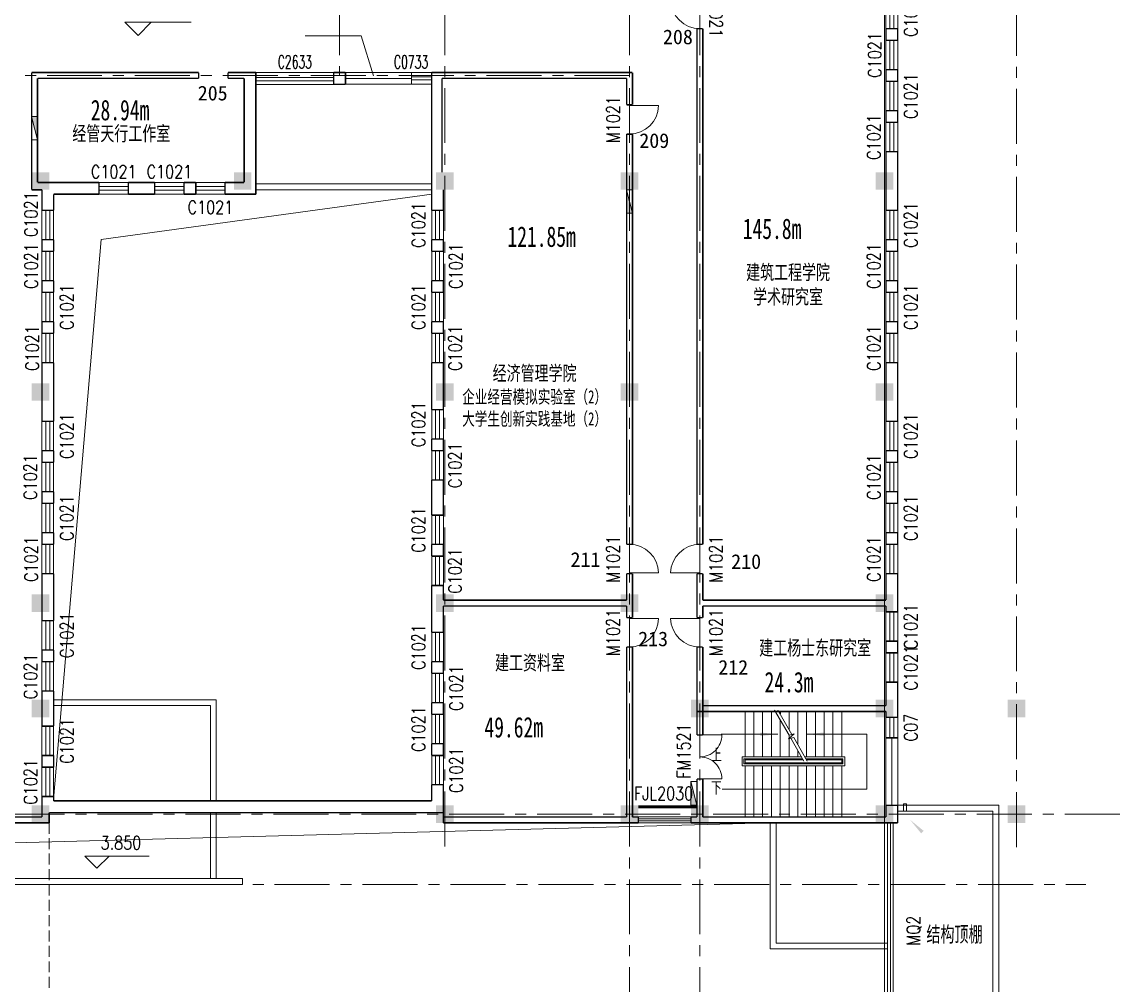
# Model space of a CAD drawing. Extents: x 2719331 to 3465925, y -270324 to -167476.
# Drawn here: x 2941347 to 2978584, y -219270 to -186401 of the extents above; entities that cross this region are included whole.
import ezdxf
from ezdxf.enums import TextEntityAlignment as Align

# ---------------------------------------------------------------- set-up
doc = ezdxf.new("R2010")
doc.units = 0
doc.header["$LTSCALE"] = 1500
doc.header["$MEASUREMENT"] = 0
doc.linetypes.add('CENTER', pattern=[2, 1.25, -0.25, 0.25, -0.25])
doc.linetypes.add('DASH', pattern=[0.35, 0.25, -0.1])
doc.layers.get('0').update_dxf_attribs({"linetype": 'CONTINUOUS', "lineweight": 0})
doc.layers.get('DEFPOINTS').update_dxf_attribs({"linetype": 'CONTINUOUS', "lineweight": 5})
for name, color, linetype, lineweight in [('COLUMN', 7, 'CONTINUOUS', 5), ('DOTE', 7, 'CENTER', 5), ('OTHER', 7, 'CONTINUOUS', 5), ('P-S-TEXT', 7, 'CONTINUOUS', 5), ('PUB_DIM', 250, 'CONTINUOUS', 5), ('PUB_TEXT', 7, 'CONTINUOUS', 5), ('STAIR', 7, 'CONTINUOUS', 5), ('U型玻璃', 7, 'CONTINUOUS', 5), ('WALL', 7, 'CONTINUOUS', 5), ('WINDOW', 7, 'CONTINUOUS', 5), ('WINDOW_TEXT', 7, 'CONTINUOUS', 5), ('屋顶', 7, 'CONTINUOUS', 5), ('我的', 7, 'CONTINUOUS', 5), ('消火栓', 7, 'CONTINUOUS', 5), ('看线', 7, 'CONTINUOUS', 5), ('虚线', 7, 'DASH', 5), ('防火卷帘', 7, 'CONTINUOUS', 5), ('防火卷帘名称', 7, 'CONTINUOUS', 5)]:
    doc.layers.add(name, color=color, linetype=linetype, lineweight=lineweight)
doc.layers.add('中文', color=4, linetype='CONTINUOUS')
doc.layers.add('地面', color=250, linetype='CONTINUOUS')
doc.styles.add('_SIMPLEX', font='SIMPLEX.shx', dxfattribs={"width": 0.6})
doc.styles.add('DIM_FONT', font='romans.shx', dxfattribs={"width": 0.6})
doc.styles.add('H1', font='romans.shx', dxfattribs={"width": 1.2, "bigfont": 'hztxt.shx'})
doc.styles.add('HZ4', font='SimSun.ttf', dxfattribs={"width": 0.7, "height": 700})
doc.styles.add('SIMPLEX', font='SIMPLEX.SHX', dxfattribs={"width": 0.6})
doc.styles.get("Standard").update_dxf_attribs({"font": 'SIMHEI.TTF', "height": 1.2})

# ---------------------------------------------------------------- blocks, each defined once
blk = doc.blocks.new('_FZH')
blk.add_solid([(0.5, -0.5), (-0.5, -0.5), (0.5, 0.5), (-0.5, 0.5)])
blk = doc.blocks.new('_ARROW')
blk.add_solid([(0, 0), (-1, 0.1), (-1, -0.1)])
blk = doc.blocks.new('M_A2ZXL')
blk.add_line((-0.472, 0), (-0.472, -1))
blk.add_arc((-0.5, 0), 1, 271.6231, 0)
blk = doc.blocks.new('A$C68C06AB7')
at = {"layer": '消火栓'}
blk.add_hatch(color=256, dxfattribs=at).paths.add_polyline_path([(800, 200), (0, 200), (800, 0)])
blk.add_line((0, 200), (800, 0), dxfattribs=at)
blk.add_lwpolyline([(0, 200), (0, 0), (800, 0), (800, 200)], close=True, dxfattribs=at)
blk = doc.blocks.new('_WBLK')
for p, q in [((-0.5, 0.5), (0.5, 0.5)), ((0.5, 0.167), (-0.5, 0.167)), ((0.5, -0.167), (-0.5, -0.167)), ((-0.5, -0.5), (0.5, -0.5))]:
    blk.add_line(p, q)
at = {"layer": 'WINDOW_TEXT', "style": 'SIMPLEX', "flags": 9}
blk.add_attdef('A', text='', height=1, dxfattribs=at).set_placement((0, 1.5), align=Align.MIDDLE)
blk = doc.blocks.new('M_A3PTU')
for p, q in [((-0.5, 0), (-0.499, -0.498)), ((0.5, 0), (0.499, -0.498))]:
    blk.add_line(p, q)
for centre, start, end in [((-0.498, -0.001), 269.885, 0.0763), ((0.498, -0.001), 179.9237, 270.115)]:
    blk.add_arc(centre, 0.498, start, end)
blk = doc.blocks.new('A$C25C15CF0')
at = {"layer": '看线'}
for p, q in [((0, 0), (0, 250)), ((0, 250), (100, 250)), ((100, 0), (100, 250))]:
    blk.add_line(p, q, dxfattribs=at)

msp = doc.modelspace()

# ---------------------------------------------------------------- linework, layer by layer
at = {"lineweight": 0}
for p, q in [((2949332.2, -188131.5), (2951989.1, -188131.5)), ((2951989.1, -188302.3), (2949332.2, -188302.3)), ((2951989.1, -188410.6), (2949332.2, -188410.6)), ((2955332.2, -188131.5), (2954632.2, -188131.5)), ((2954632.2, -188276.1), (2955332.2, -188276.1)), ((2954632.2, -188381.8), (2955332.2, -188381.8)), ((2949332.2, -188539.7), (2952082.2, -188539.7)), ((2955332.2, -188530), (2954632.2, -188530))]:
    msp.add_line(p, q, dxfattribs=at)
at = {"layer": 'DEFPOINTS', "linetype": 'ByBlock', "lineweight": 0}
for p in [(2950102.7, -188130.6), (2950602.7, -188130.6)]:
    msp.add_point(p, dxfattribs=at)
at = {"layer": 'DOTE', "lineweight": 0}
for p, q in [((2952182.2, -176659), (2952182.2, -188231.5)), ((2955782.2, -176659), (2955782.2, -214903.5)), ((2962082.2, -176659), (2962082.2, -221031.5)), ((2964482.2, -176659), (2964482.2, -220971.5)), ((2975282.6, -176685.9), (2975282.2, -214903.5)), ((2962082.2, -188231.5), (2931945.6, -188231.5)), ((2978807.5, -213431.5), (2910974.2, -213431.5)), ((2910974.2, -215831.5), (2977655.9, -215831.5))]:
    msp.add_line(p, q, dxfattribs=at)
at = {"layer": 'OTHER', "lineweight": 0}
for points in [[(2955332.3, -192281.3), (2944050.6, -193831.5), (2942432.2, -212931.5)], [(2926264.6, -220931.5), (2927305.4, -214782.1), (2966882.2, -213731.6)]]:
    msp.add_lwpolyline(points, dxfattribs=at)
at = {"layer": 'PUB_DIM', "lineweight": 0}
for p, q in [((2945312.4, -186867), (2944862.4, -186417)), ((2947121.2, -186417), (2944862.4, -186417)), ((2945762.4, -186417), (2945312.4, -186867)), ((2943910.8, -215277.6), (2943498.3, -214865.1)), ((2943498.3, -214865.1), (2945694.5, -214865.1)), ((2944323.3, -214865.1), (2943910.8, -215277.6))]:
    msp.add_line(p, q, dxfattribs=at)
for points in [[(2967142.8, -210707.8), (2965212.6, -210707.8)], [(2968124, -210706.5), (2970173.5, -210706.5), (2970173.5, -212577), (2965245.7, -212577)]]:
    msp.add_lwpolyline(points, dxfattribs=at)
at = {"layer": 'STAIR', "lineweight": 0}
for p, q in [((2966024, -211481.5), (2966024, -209931.5)), ((2966324, -209931.5), (2966324, -211481.5)), ((2966624, -209931.5), (2966624, -211481.5)), ((2966924, -209931.5), (2966924, -211481.5)), ((2967030.9, -209888.2), (2967523.6, -210741.5)), ((2967146.4, -209888.2), (2967624.1, -210715.6)), ((2967524, -210542.3), (2967524, -209931.5)), ((2967824, -211061.9), (2967824, -209931.5)), ((2968124, -209931.5), (2968124, -211481.5)), ((2968424, -209931.5), (2968424, -211481.5)), ((2968724, -209931.5), (2968724, -211481.5)), ((2969024, -209931.5), (2969024, -211481.5)), ((2969324, -209931.5), (2969324, -211481.5)), ((2967224, -211481.5), (2967224, -210222.6)), ((2967704.5, -210694.8), (2967504.3, -210868.1)), ((2967523.6, -210741.5), (2967704.5, -210694.8)), ((2967524, -211481.5), (2967524, -210741.4)), ((2967504.3, -210868.1), (2967685.2, -210821.4)), ((2967584.7, -210847.4), (2968033.6, -211624.8)), ((2967685.2, -210821.4), (2968149, -211624.8)), ((2967950.8, -211481.5), (2965924, -211481.5)), ((2965924, -211781.5), (2965924, -211481.5)), ((2967824, -211481.5), (2967824, -211261.9)), ((2969424, -211481.5), (2968066.3, -211481.5)), ((2969424, -211481.5), (2969424, -211781.5)), ((2965924, -211781.5), (2969424, -211781.5)), ((2967985.5, -211541.5), (2965984, -211541.5)), ((2965984, -211721.5), (2965984, -211541.5)), ((2965984, -211721.5), (2969364, -211721.5)), ((2966024, -211721.5), (2966024, -211541.5)), ((2968008.6, -211581.5), (2966024, -211581.5)), ((2966024, -211681.5), (2969324, -211681.5)), ((2966024, -213531.5), (2966024, -211781.5)), ((2966324, -211541.5), (2966324, -211581.5)), ((2966324, -211681.5), (2966324, -211721.5)), ((2966324, -211781.5), (2966324, -213531.5)), ((2966624, -211541.5), (2966624, -211581.5)), ((2966624, -211681.5), (2966624, -211721.5)), ((2966624, -211781.5), (2966624, -213531.5)), ((2966924, -211541.5), (2966924, -211581.5)), ((2966924, -211681.5), (2966924, -211721.5)), ((2966924, -211781.5), (2966924, -213531.5)), ((2967224, -211581.5), (2967224, -211541.5)), ((2967224, -211721.5), (2967224, -211681.5)), ((2967224, -213531.5), (2967224, -211781.5)), ((2967524, -211581.5), (2967524, -211541.5)), ((2967524, -211721.5), (2967524, -211681.5)), ((2967524, -213531.5), (2967524, -211781.5)), ((2967824, -211581.5), (2967824, -211541.5)), ((2967824, -211721.5), (2967824, -211681.5)), ((2967824, -213531.5), (2967824, -211781.5)), ((2969364, -211541.5), (2968100.9, -211541.5)), ((2968124, -211541.5), (2968124, -211581.5)), ((2969324, -211581.5), (2968124, -211581.5)), ((2968124, -211681.5), (2968124, -211721.5)), ((2968124, -211781.5), (2968124, -213531.5)), ((2968424, -211541.5), (2968424, -211581.5)), ((2968424, -211681.5), (2968424, -211721.5)), ((2968424, -211781.5), (2968424, -213531.5)), ((2968724, -211541.5), (2968724, -211581.5)), ((2968724, -211681.5), (2968724, -211721.5)), ((2968724, -211781.5), (2968724, -213531.5)), ((2969024, -211541.5), (2969024, -211581.5)), ((2969024, -211681.5), (2969024, -211721.5)), ((2969024, -211781.5), (2969024, -213531.5)), ((2969324, -211541.5), (2969324, -211721.5)), ((2969324, -211781.5), (2969324, -213531.5)), ((2969364, -211541.5), (2969364, -211721.5))]:
    msp.add_line(p, q, dxfattribs=at)
at = {"layer": 'STAIR', "lineweight": 0, "const_width": 50}
for points in [[(2967055.9, -209931.5), (2966024, -209931.5)], [(2969324, -209931.5), (2967171.4, -209931.5)], [(2967224, -210022.6), (2967224, -209931.5)], [(2966024, -213531.5), (2969324, -213531.5)]]:
    msp.add_lwpolyline(points, dxfattribs=at)
at = {"layer": 'U型玻璃', "lineweight": 0}
for p, q in [((2964182.2, -213531.5), (2962382.2, -213531.5)), ((2962382.2, -213598.2), (2964182.2, -213598.2)), ((2962382.2, -213664.8), (2964182.2, -213664.8)), ((2964182.2, -213731.5), (2962382.2, -213731.5))]:
    msp.add_line(p, q, dxfattribs=at)
at = {"layer": 'WALL', "lineweight": 0}
for p, q in [((2951010.8, -186879.1), (2952927.5, -186879.1)), ((2952924.6, -186881.5), (2953344.7, -188245.2))]:
    msp.add_line(p, q, dxfattribs=at)
at = {"layer": 'WALL', "lineweight": 0, "const_width": 50}
for points in [[(2964582.2, -186631.5), (2964382.2, -186631.5)], [(2964382.2, -186631.5), (2964382.2, -204231.5)], [(2964582.2, -186631.5), (2964582.2, -204231.5)], [(2971232.2, -186631.5), (2970832.2, -186631.5)], [(2970832.2, -186631.5), (2970832.2, -187031.5)], [(2971232.2, -187031.5), (2971232.2, -186631.5)], [(2971232.2, -187031.5), (2970832.2, -187031.5)], [(2971232.2, -188031.5), (2970832.2, -188031.5)], [(2970832.2, -188031.5), (2970832.2, -188431.5)], [(2971232.2, -188431.5), (2971232.2, -188031.5)], [(2941682.2, -188131.5), (2941682.2, -192131.5)], [(2941682.2, -188131.5), (2947382.2, -188131.5)], [(2941882.2, -188331.5), (2941882.2, -191881.2)], [(2941882.2, -188331.5), (2947382.2, -188331.5)], [(2947382.2, -188130.6), (2947382.2, -188331.5)], [(2948382.2, -188130.6), (2948382.2, -188331.5)], [(2948382.2, -188131.5), (2949332.2, -188131.5)], [(2948382.2, -188331.5), (2948932.2, -188331.5)], [(2948932.2, -188331.5), (2948932.2, -191881.2)], [(2949332.2, -188131.5), (2949332.2, -192281.2)], [(2951989.1, -188130.8), (2951989.1, -188530.8)], [(2952389.1, -188130.8), (2951989.1, -188130.8)], [(2952389.1, -188130.8), (2952389.1, -188530.8)], [(2955332.2, -188531.5), (2955332.2, -188131.5)], [(2955332.2, -188131.5), (2962182.2, -188131.5)], [(2955332.2, -192831.5), (2955332.2, -188131.5)], [(2955682.2, -188331.5), (2961982.2, -188331.5)], [(2955682.2, -191531.5), (2955682.2, -188331.5)], [(2955882.2, -188131.5), (2957182.2, -188131.5)], [(2961982.2, -189231.5), (2961982.2, -188331.5)], [(2962182.2, -189231.5), (2962182.2, -188131.5)], [(2971232.2, -188431.5), (2970832.2, -188431.5)], [(2951989.1, -188530.8), (2952389.1, -188530.8)], [(2961982.2, -189231.5), (2962182.2, -189231.5)], [(2971232.2, -189431.5), (2970832.2, -189431.5)], [(2970832.2, -189431.5), (2970832.2, -189831.5)], [(2971232.2, -189831.5), (2971232.2, -189431.5)], [(2971232.2, -189831.5), (2970832.2, -189831.5)], [(2961982.2, -190231.5), (2962182.2, -190231.5)], [(2961982.2, -204231.5), (2961982.2, -190231.5)], [(2962182.2, -204231.5), (2962182.2, -190231.5)], [(2971232.2, -190831.5), (2970832.2, -190831.5)], [(2970832.2, -190831.5), (2970832.2, -192831.5)], [(2971232.2, -192831.5), (2971232.2, -190831.5)], [(2942032.2, -192131.5), (2941682.2, -192131.5)], [(2943982.2, -191881.2), (2941882.2, -191881.2)], [(2942032.2, -192131.5), (2942032.2, -192831.5)], [(2943982.2, -192281.2), (2943982.2, -191881.2)], [(2945882.2, -191881.2), (2944982.2, -191881.2)], [(2944982.2, -192281.2), (2944982.2, -191881.2)], [(2945882.2, -191881.2), (2944982.2, -191881.2)], [(2945882.2, -192281.2), (2945882.2, -191881.2)], [(2947282.2, -191881.2), (2946882.2, -191881.2)], [(2946882.2, -192281.2), (2946882.2, -191881.2)], [(2947282.2, -191881.2), (2946882.2, -191881.2)], [(2947282.2, -192281.2), (2947282.2, -191881.2)], [(2948282.2, -192281.2), (2948282.2, -191881.2)], [(2948932.2, -191881.2), (2948282.2, -191881.2)], [(2955732.2, -192831.5), (2955732.2, -192131.5)], [(2942432.2, -192831.5), (2942432.2, -192281.2)], [(2943982.2, -192281.2), (2942432.2, -192281.2)], [(2945882.2, -192281.2), (2944982.2, -192281.2)], [(2944982.2, -192281.2), (2945882.2, -192281.2)], [(2947282.2, -192281.2), (2946882.2, -192281.2)], [(2946882.2, -192281.2), (2947282.2, -192281.2)], [(2949332.2, -192281.2), (2948282.2, -192281.2)], [(2942432.2, -192831.5), (2942032.2, -192831.5)], [(2955732.2, -192831.5), (2955332.2, -192831.5)], [(2971232.2, -192831.5), (2970832.2, -192831.5)], [(2942432.2, -193831.5), (2942032.2, -193831.5)], [(2942032.2, -193831.5), (2942032.2, -194231.5)], [(2942432.2, -194231.5), (2942432.2, -193831.5)], [(2955332.2, -194231.5), (2955332.2, -193831.5)], [(2955732.2, -193831.5), (2955332.2, -193831.5)], [(2955732.2, -194231.5), (2955732.2, -193831.5)], [(2971232.2, -193831.5), (2970832.2, -193831.5)], [(2970832.2, -193831.5), (2970832.2, -194231.5)], [(2971232.2, -194231.5), (2971232.2, -193831.5)], [(2942432.2, -194231.5), (2942032.2, -194231.5)], [(2955732.2, -194231.5), (2955332.2, -194231.5)], [(2971232.2, -194231.5), (2970832.2, -194231.5)], [(2942432.2, -195231.5), (2942032.2, -195231.5)], [(2942032.2, -195231.5), (2942032.2, -195631.5)], [(2942432.2, -195631.5), (2942432.2, -195231.5)], [(2955332.2, -195631.5), (2955332.2, -195231.5)], [(2955732.2, -195231.5), (2955332.2, -195231.5)], [(2955732.2, -195631.5), (2955732.2, -195231.5)], [(2971232.2, -195231.5), (2970832.2, -195231.5)], [(2970832.2, -195231.5), (2970832.2, -195631.5)], [(2971232.2, -195631.5), (2971232.2, -195231.5)], [(2942432.2, -195631.5), (2942032.2, -195631.5)], [(2955732.2, -195631.5), (2955332.2, -195631.5)], [(2971232.2, -195631.5), (2970832.2, -195631.5)], [(2942432.2, -196631.5), (2942032.2, -196631.5)], [(2942032.2, -196631.5), (2942032.2, -197031.5)], [(2942432.2, -197031.5), (2942432.2, -196631.5)], [(2955332.2, -197031.5), (2955332.2, -196631.5)], [(2955732.2, -196631.5), (2955332.2, -196631.5)], [(2955732.2, -197031.5), (2955732.2, -196631.5)], [(2971232.2, -196631.5), (2970832.2, -196631.5)], [(2970832.2, -196631.5), (2970832.2, -197031.5)], [(2971232.2, -197031.5), (2971232.2, -196631.5)], [(2942432.2, -197031.5), (2942032.2, -197031.5)], [(2955732.2, -197031.5), (2955332.2, -197031.5)], [(2971232.2, -197031.5), (2970832.2, -197031.5)], [(2942432.2, -198031.5), (2942032.2, -198031.5)], [(2942032.2, -198031.5), (2942032.2, -200031.5)], [(2942432.2, -200031.5), (2942432.2, -198031.5)], [(2955332.2, -199631.5), (2955332.2, -198031.5)], [(2955732.2, -198031.5), (2955332.2, -198031.5)], [(2955732.2, -199631.5), (2955732.2, -198031.5)], [(2971232.2, -198031.5), (2970832.2, -198031.5)], [(2970832.2, -198031.5), (2970832.2, -200031.5)], [(2971232.2, -200031.5), (2971232.2, -198031.5)], [(2955732.2, -199631.5), (2955332.2, -199631.5)], [(2942432.2, -200031.5), (2942032.2, -200031.5)], [(2971232.2, -200031.5), (2970832.2, -200031.5)], [(2955332.2, -201031.5), (2955332.2, -200631.5)], [(2955732.2, -200631.5), (2955332.2, -200631.5)], [(2955732.2, -201031.5), (2955732.2, -200631.5)], [(2942432.2, -201031.5), (2942032.2, -201031.5)], [(2942032.2, -201031.5), (2942032.2, -201431.5)], [(2942432.2, -201431.5), (2942432.2, -201031.5)], [(2955732.2, -201031.5), (2955332.2, -201031.5)], [(2971232.2, -201031.5), (2970832.2, -201031.5)], [(2970832.2, -201031.5), (2970832.2, -201431.5)], [(2971232.2, -201431.5), (2971232.2, -201031.5)], [(2942432.2, -201431.5), (2942032.2, -201431.5)], [(2971232.2, -201431.5), (2970832.2, -201431.5)], [(2955332.2, -203231.5), (2955332.2, -202031.5)], [(2955732.2, -202031.5), (2955332.2, -202031.5)], [(2955732.2, -203231.5), (2955732.2, -202031.5)], [(2942432.2, -202431.5), (2942032.2, -202431.5)], [(2942032.2, -202431.5), (2942032.2, -202831.5)], [(2942432.2, -202831.5), (2942432.2, -202431.5)], [(2971232.2, -202431.5), (2970832.2, -202431.5)], [(2970832.2, -202431.5), (2970832.2, -202831.5)], [(2971232.2, -202831.5), (2971232.2, -202431.5)], [(2942432.2, -202831.5), (2942032.2, -202831.5)], [(2971232.2, -202831.5), (2970832.2, -202831.5)], [(2955732.2, -203231.5), (2955332.2, -203231.5)], [(2942432.2, -203831.5), (2942032.2, -203831.5)], [(2942032.2, -203831.5), (2942032.2, -204231.5)], [(2942432.2, -204231.5), (2942432.2, -203831.5)], [(2971232.2, -203831.5), (2970832.2, -203831.5)], [(2970832.2, -203831.5), (2970832.2, -204231.5)], [(2971232.2, -204231.5), (2971232.2, -203831.5)], [(2942432.2, -204231.5), (2942032.2, -204231.5)], [(2955332.2, -204631.5), (2955332.2, -204231.5)], [(2955732.2, -204231.5), (2955332.2, -204231.5)], [(2955732.2, -204631.5), (2955732.2, -204231.5)], [(2961982.2, -204231.5), (2962182.2, -204231.5)], [(2964582.2, -204231.5), (2964382.2, -204231.5)], [(2971232.2, -204231.5), (2970832.2, -204231.5)], [(2955732.2, -204631.5), (2955332.2, -204631.5)], [(2942432.2, -205231.5), (2942032.2, -205231.5)], [(2942032.2, -205231.5), (2942032.2, -206831.5)], [(2942432.2, -206831.5), (2942432.2, -205231.5)], [(2961982.2, -206131.5), (2961982.2, -205231.5)], [(2961982.2, -205231.5), (2962182.2, -205231.5)], [(2962182.2, -206731.5), (2962182.2, -205231.5)], [(2964582.2, -205231.5), (2964382.2, -205231.5)], [(2964382.2, -205231.5), (2964382.2, -206731.5)], [(2964582.2, -205231.5), (2964582.2, -206131.5)], [(2970832.2, -205231.5), (2970832.2, -206131.5)], [(2971232.2, -205231.5), (2970832.2, -205231.5)], [(2971232.2, -206531.5), (2971232.2, -205231.5)], [(2955332.2, -207231.5), (2955332.2, -205631.5)], [(2955732.2, -205631.5), (2955332.2, -205631.5)], [(2955732.2, -206131.5), (2955732.2, -205631.5)], [(2961982.2, -206131.5), (2955732.2, -206131.5)], [(2970832.2, -206131.5), (2964582.2, -206131.5)], [(2955732.2, -207231.5), (2955732.2, -206331.5)], [(2961982.2, -206331.5), (2955732.2, -206331.5)], [(2961982.2, -206731.5), (2961982.2, -206331.5)], [(2964582.2, -206331.5), (2964582.2, -206731.5)], [(2970832.2, -206331.5), (2964582.2, -206331.5)], [(2970832.2, -206331.5), (2970832.2, -206531.5)], [(2971232.2, -206531.5), (2970832.2, -206531.5)], [(2942432.2, -206831.5), (2942032.2, -206831.5)], [(2961982.2, -206731.5), (2962182.2, -206731.5)], [(2964582.2, -206731.5), (2964382.2, -206731.5)], [(2955732.2, -207231.5), (2955332.2, -207231.5)], [(2961982.2, -207731.5), (2962182.2, -207731.5)], [(2961982.2, -213531.5), (2961982.2, -207731.5)], [(2962182.2, -213531.5), (2962182.2, -207731.5)], [(2964382.2, -207731.5), (2964382.2, -210731.9)], [(2964582.2, -207731.5), (2964382.2, -207731.5)], [(2964582.2, -207731.5), (2964582.2, -210731.9)], [(2971232.2, -207531.5), (2970832.2, -207531.5)], [(2970832.2, -207531.5), (2970832.2, -207931.5)], [(2971232.2, -207931.5), (2971232.2, -207531.5)], [(2942432.2, -207831.5), (2942032.2, -207831.5)], [(2942032.2, -207831.5), (2942032.2, -208231.5)], [(2942432.2, -208231.5), (2942432.2, -207831.5)], [(2971232.2, -207931.5), (2970832.2, -207931.5)], [(2942432.2, -208231.5), (2942032.2, -208231.5)], [(2955732.2, -208231.5), (2955332.2, -208231.5)], [(2955332.2, -208631.5), (2955332.2, -208231.5)], [(2955732.2, -208631.5), (2955732.2, -208231.5)], [(2955732.2, -208631.5), (2955332.2, -208631.5)], [(2942432.2, -209231.5), (2942032.2, -209231.5)], [(2942032.2, -209231.5), (2942032.2, -210431.5)], [(2942432.2, -210431.5), (2942432.2, -209231.5)], [(2971232.2, -208931.5), (2970832.2, -208931.5)], [(2970832.2, -208931.5), (2970832.2, -209731.5)], [(2971232.2, -210131.5), (2971232.2, -208931.5)], [(2955332.2, -210031.5), (2955332.2, -209631.5)], [(2955732.2, -209631.5), (2955332.2, -209631.5)], [(2955732.2, -210031.5), (2955732.2, -209631.5)], [(2955732.2, -210031.5), (2955332.2, -210031.5)], [(2964582.2, -209931.5), (2964382.2, -209931.5)], [(2964582.2, -209731.5), (2970832.2, -209731.5)], [(2964582.2, -209931.5), (2970832.2, -209931.5)], [(2970832.2, -209931.5), (2970832.2, -210131.5)], [(2970832.2, -210131.5), (2971232.2, -210131.5)], [(2942432.2, -210431.5), (2942032.2, -210431.5)], [(2964582.2, -210731.9), (2964382.2, -210731.9)], [(2955332.2, -211431.5), (2955332.2, -211031.5)], [(2955732.2, -211031.5), (2955332.2, -211031.5)], [(2955732.2, -211431.5), (2955732.2, -211031.5)], [(2942432.2, -211431.5), (2942032.2, -211431.5)], [(2942032.2, -211431.5), (2942032.2, -211831.5)], [(2942432.2, -211831.5), (2942432.2, -211431.5)], [(2955732.2, -211431.5), (2955332.2, -211431.5)], [(2942432.2, -211831.5), (2942032.2, -211831.5)], [(2964382.2, -212231.9), (2964382.2, -213531.5)], [(2964582.2, -212231.9), (2964382.2, -212231.9)], [(2964582.2, -212231.9), (2964582.2, -213531.5)], [(2955732.2, -212431.5), (2955332.2, -212431.5)], [(2955332.2, -212981.5), (2955332.2, -212431.5)], [(2955732.2, -213731.5), (2955732.2, -212431.5)], [(2942432.2, -212831.5), (2942032.2, -212831.5)], [(2942032.2, -212831.5), (2942032.2, -213531.5)], [(2942432.2, -212981.5), (2942432.2, -212831.5)], [(2942432.2, -212981.5), (2955332.2, -212981.5)], [(2942282.2, -213381.5), (2942282.2, -213731.5)], [(2942282.2, -213381.5), (2955732.2, -213381.5)], [(2970832.2, -213131.5), (2971232.2, -213131.5)], [(2970832.2, -213131.5), (2970832.2, -213531.5)], [(2971232.2, -213731.5), (2971232.2, -213131.5)], [(2939982.2, -213531.5), (2942032.2, -213531.5)], [(2939982.2, -213731.5), (2942282.2, -213731.5)], [(2961982.2, -213531.5), (2955732.2, -213531.5)], [(2962382.2, -213731.5), (2955732.2, -213731.5)], [(2962382.2, -213531.5), (2962182.2, -213531.5)], [(2962382.2, -213531.5), (2962382.2, -213731.5)], [(2964382.2, -213531.5), (2964182.2, -213531.5)], [(2964182.2, -213531.5), (2964182.2, -213731.5)], [(2971232.2, -213731.5), (2964182.2, -213731.5)], [(2970832.2, -213531.5), (2964582.2, -213531.5)]]:
    msp.add_lwpolyline(points, dxfattribs=at)
at = {"layer": 'WINDOW', "lineweight": 0}
for p, q in [((2952389.1, -188130.8), (2954639.1, -188130.8)), ((2952389.1, -188334.2), (2954639.1, -188334.2)), ((2954639.1, -188530.8), (2954639.1, -188130.8)), ((2952389.1, -188530.8), (2954639.1, -188530.8)), ((2970832.2, -210831.5), (2970832.2, -213131.5)), ((2971032.2, -210831.5), (2971032.2, -213131.5)), ((2971232.2, -210831.5), (2971232.2, -213131.5)), ((2970882.2, -220731.5), (2970882.2, -213731.5)), ((2970982.2, -220731.5), (2970982.2, -213731.5)), ((2971082.2, -220731.5), (2971082.2, -213731.5))]:
    msp.add_line(p, q, dxfattribs=at)
at = {"layer": 'WINDOW', "lineweight": 0, "const_width": 50}
msp.add_lwpolyline([(2970832.2, -210831.5), (2971232.2, -210831.5)], dxfattribs=at)
at = {"layer": '屋顶', "lineweight": 0}
for p, q in [((2947982.2, -209531.5), (2942432.2, -209531.5)), ((2947982.2, -212981.5), (2947982.2, -209531.5)), ((2947782.2, -209731.5), (2942432.2, -209731.5)), ((2947782.2, -212981.5), (2947782.2, -209731.5)), ((2947782.2, -215631.5), (2947782.2, -213381.5)), ((2947982.2, -215631.5), (2947982.2, -213381.5)), ((2966882.2, -218031.5), (2966882.2, -213731.5)), ((2967082.2, -217831.5), (2967082.2, -213731.5)), ((2947982.2, -215631.5), (2938882.2, -215631.5)), ((2938882.2, -215831.5), (2948882.2, -215831.5)), ((2948882.2, -215631.5), (2947982.2, -215631.5)), ((2948882.2, -215831.5), (2948882.2, -215631.5)), ((2970882.2, -217831.5), (2967082.2, -217831.5)), ((2970882.2, -218031.5), (2966882.2, -218031.5))]:
    msp.add_line(p, q, dxfattribs=at)
for points in [[(2971232.2, -213131.5), (2974682.2, -213131.5), (2974682.2, -221331.5), (2971232.5, -221331.5)], [(2971232.2, -213331.5), (2974482.2, -213331.5), (2974482.2, -221131.5), (2971232.5, -221131.5)]]:
    msp.add_lwpolyline(points, dxfattribs=at)
at = {"layer": '我的', "lineweight": 0}
msp.add_line((2970783.1, -176659), (2970782.7, -247674.8), dxfattribs=at)
at = {"layer": '看线', "lineweight": 0}
for p, q in [((2949332.2, -191931.5), (2955332.2, -191931.5)), ((2949332.2, -192131.5), (2955332.2, -192131.5))]:
    msp.add_line(p, q, dxfattribs=at)
at = {"layer": '虚线', "lineweight": 0}
msp.add_line((2942282.2, -213731.5), (2942282.2, -221031.5), dxfattribs=at)
at = {"layer": '防火卷帘', "linetype": 'DASH', "lineweight": 0, "const_width": 100}
msp.add_lwpolyline([(2964382.2, -213183), (2962382.2, -213183)], dxfattribs=at)

# ---------------------------------------------------------------- block references
at = {"layer": 'COLUMN', "lineweight": 0, "yscale": 600, "zscale": 600}
for p, xscale in [((2941982.2, -191831.5), 600), ((2948882.2, -191831.5), 600), ((2955782.2, -191831.5), 600), ((2962082.2, -191831.5), 600), ((2970782.2, -191831.5), 600), ((2941982.2, -199031.5), 600), ((2955782.2, -199031.5), 600), ((2962082.2, -199031.5), 600), ((2970782.2, -199031.5), 600), ((2941982.2, -206231.5), 600), ((2955782.2, -206231.5), 600), ((2962082.2, -206231.5), 600), ((2970782.9, -206231.5), 600), ((2941982.2, -209831.5), 600), ((2964482.2, -209831.5), 600), ((2970782.9, -209831.5), 600), ((2975282.9, -209831.5), 600), ((2941982.2, -213431.5), 600), ((2955782.2, -213431.5), 600), ((2962082.2, -213431.5), 600), ((2964482.2, -213431.5), 600), ((2970782.5, -213431.5), -600), ((2975282.5, -213431.5), -600)]:
    msp.add_blockref('_FZH', p, dxfattribs=dict(at, xscale=xscale))
at = {"layer": 'PUB_DIM', "lineweight": 0, "xscale": 600, "yscale": 600, "zscale": 600}
msp.add_blockref('_ARROW', (2967142.8, -210707.8), dxfattribs=at)
at = {"layer": 'PUB_DIM', "lineweight": 0, "yscale": 600, "zscale": 600}
for p, xscale, rotation in [((2968124, -210706.5), 600, 180), ((2971651.3, -213623.7), -600, 315)]:
    msp.add_blockref('_ARROW', p, dxfattribs=dict(at, xscale=xscale, rotation=rotation))
at = {"layer": 'PUB_DIM', "lineweight": 0}
msp.add_blockref('A$C25C15CF0', (2971432.2, -213331.5), dxfattribs=at)
at = {"layer": 'WINDOW', "lineweight": 0}
ref = msp.add_blockref('M_A2ZXL', (2964482.2, -186131.5), dxfattribs=dict(at, xscale=1000, yscale=1000, zscale=1000, rotation=270.000005336))
ref.add_attrib('A', 'M1021', dxfattribs={"layer": 'WINDOW_TEXT', "height": 450, "rotation": 270.00001, "style": '_SIMPLEX', "width": 0.8, "flags": 8}).set_placement((2965032.2, -186131.5), align=Align.MIDDLE)
ref = msp.add_blockref('_WBLK', (2971032.2, -186131.5), dxfattribs=dict(at, xscale=1000, yscale=400.000000053551, zscale=1000, rotation=270))
ref.add_attrib('A', 'C1021', dxfattribs={"layer": 'WINDOW_TEXT', "height": 450, "rotation": 90, "style": '_SIMPLEX', "width": 0.8, "flags": 8}).set_placement((2971682.2, -186131.5), align=Align.MIDDLE)
ref = msp.add_blockref('_WBLK', (2971032.2, -187531.5), dxfattribs=dict(at, xscale=1000, yscale=400.000000053551, zscale=1000, rotation=270))
ref.add_attrib('A', 'C1021', dxfattribs={"layer": 'WINDOW_TEXT', "height": 450, "rotation": 90, "style": '_SIMPLEX', "width": 0.8, "flags": 8}).set_placement((2970448.2, -187531.5), align=Align.MIDDLE)
ref = msp.add_blockref('_WBLK', (2971032.2, -188931.5), dxfattribs=dict(at, xscale=1000, yscale=400.000000053551, zscale=1000, rotation=270))
ref.add_attrib('A', 'C1021', dxfattribs={"layer": 'WINDOW_TEXT', "height": 450, "rotation": 90, "style": '_SIMPLEX', "width": 0.8, "flags": 8}).set_placement((2971682.2, -188931.5), align=Align.MIDDLE)
ref = msp.add_blockref('M_A2ZXL', (2962075.7, -189731.5), dxfattribs=dict(at, xscale=-1000, yscale=1000, zscale=1000, rotation=90))
ref.add_attrib('A', 'M1021', dxfattribs={"layer": 'WINDOW_TEXT', "height": 450, "rotation": 90, "style": '_SIMPLEX', "width": 0.8, "flags": 8}).set_placement((2961525.7, -189731.5), align=Align.MIDDLE)
ref = msp.add_blockref('_WBLK', (2971032.2, -190331.5), dxfattribs=dict(at, xscale=1000, yscale=400.000000053551, zscale=1000, rotation=270))
ref.add_attrib('A', 'C1021', dxfattribs={"layer": 'WINDOW_TEXT', "height": 450, "rotation": 90, "style": '_SIMPLEX', "width": 0.8, "flags": 8}).set_placement((2970417.9, -190331.5), align=Align.MIDDLE)
ref = msp.add_blockref('_WBLK', (2944482.2, -192081.2), dxfattribs=dict(at, xscale=-1000, yscale=400.000000053551, zscale=1000, rotation=180))
ref.add_attrib('A', 'C1021', dxfattribs={"layer": 'WINDOW_TEXT', "height": 450, "style": '_SIMPLEX', "width": 0.8, "flags": 8}).set_placement((2944482.2, -191514.9), align=Align.MIDDLE)
ref = msp.add_blockref('_WBLK', (2946382.2, -192081.2), dxfattribs=dict(at, xscale=1000, yscale=400.000000053551, zscale=1000, rotation=180))
ref.add_attrib('A', 'C1021', dxfattribs={"layer": 'WINDOW_TEXT', "height": 450, "style": '_SIMPLEX', "width": 0.8, "flags": 8}).set_placement((2946382.2, -191514.9), align=Align.MIDDLE)
ref = msp.add_blockref('_WBLK', (2947782.2, -192081.2), dxfattribs=dict(at, xscale=1000, yscale=400.000000053551, zscale=1000, rotation=180))
ref.add_attrib('A', 'C1021', dxfattribs={"layer": 'WINDOW_TEXT', "height": 450, "style": '_SIMPLEX', "width": 0.8, "flags": 8}).set_placement((2947782.2, -192731.2), align=Align.MIDDLE)
ref = msp.add_blockref('_WBLK', (2942232.2, -193331.5), dxfattribs=dict(at, xscale=1000, yscale=400.000000053551, zscale=1000, rotation=270))
ref.add_attrib('A', 'C1021', dxfattribs={"layer": 'WINDOW_TEXT', "height": 450, "rotation": 90, "style": '_SIMPLEX', "width": 0.8, "flags": 8}).set_placement((2941661.1, -192963.9), align=Align.MIDDLE)
ref = msp.add_blockref('_WBLK', (2955532.2, -193331.5), dxfattribs=dict(at, xscale=-1000, yscale=400.000000053551, zscale=1000, rotation=90))
ref.add_attrib('A', 'C1021', dxfattribs={"layer": 'WINDOW_TEXT', "height": 450, "rotation": 90, "style": '_SIMPLEX', "width": 0.8, "flags": 8}).set_placement((2954882.2, -193331.5), align=Align.MIDDLE)
ref = msp.add_blockref('_WBLK', (2971032.2, -193331.5), dxfattribs=dict(at, xscale=1000, yscale=400.000000053551, zscale=1000, rotation=270))
ref.add_attrib('A', 'C1021', dxfattribs={"layer": 'WINDOW_TEXT', "height": 450, "rotation": 90, "style": '_SIMPLEX', "width": 0.8, "flags": 8}).set_placement((2971682.2, -193331.5), align=Align.MIDDLE)
ref = msp.add_blockref('_WBLK', (2942232.2, -194731.5), dxfattribs=dict(at, xscale=1000, yscale=400.000000053551, zscale=1000, rotation=270))
ref.add_attrib('A', 'C1021', dxfattribs={"layer": 'WINDOW_TEXT', "height": 450, "rotation": 90, "style": '_SIMPLEX', "width": 0.8, "flags": 8}).set_placement((2941665.9, -194731.5), align=Align.MIDDLE)
ref = msp.add_blockref('_WBLK', (2955532.2, -194731.5), dxfattribs=dict(at, xscale=-1000, yscale=400.000000053551, zscale=1000, rotation=90))
ref.add_attrib('A', 'C1021', dxfattribs={"layer": 'WINDOW_TEXT', "height": 450, "rotation": 90, "style": '_SIMPLEX', "width": 0.8, "flags": 8}).set_placement((2956153.9, -194731.5), align=Align.MIDDLE)
ref = msp.add_blockref('_WBLK', (2971032.2, -194731.5), dxfattribs=dict(at, xscale=1000, yscale=400.000000053551, zscale=1000, rotation=270))
ref.add_attrib('A', 'C1021', dxfattribs={"layer": 'WINDOW_TEXT', "height": 450, "rotation": 90, "style": '_SIMPLEX', "width": 0.8, "flags": 8}).set_placement((2970417.9, -194731.5), align=Align.MIDDLE)
ref = msp.add_blockref('_WBLK', (2942232.2, -196131.5), dxfattribs=dict(at, xscale=1000, yscale=400.000000053551, zscale=1000, rotation=270))
ref.add_attrib('A', 'C1021', dxfattribs={"layer": 'WINDOW_TEXT', "height": 450, "rotation": 90, "style": '_SIMPLEX', "width": 0.8, "flags": 8}).set_placement((2942882.2, -196131.5), align=Align.MIDDLE)
ref = msp.add_blockref('_WBLK', (2955532.2, -196131.5), dxfattribs=dict(at, xscale=-1000, yscale=400.000000053551, zscale=1000, rotation=90))
ref.add_attrib('A', 'C1021', dxfattribs={"layer": 'WINDOW_TEXT', "height": 450, "rotation": 90, "style": '_SIMPLEX', "width": 0.8, "flags": 8}).set_placement((2954882.2, -196131.5), align=Align.MIDDLE)
ref = msp.add_blockref('_WBLK', (2971032.2, -196131.5), dxfattribs=dict(at, xscale=1000, yscale=400.000000053551, zscale=1000, rotation=270))
ref.add_attrib('A', 'C1021', dxfattribs={"layer": 'WINDOW_TEXT', "height": 450, "rotation": 90, "style": '_SIMPLEX', "width": 0.8, "flags": 8}).set_placement((2971682.2, -196131.5), align=Align.MIDDLE)
ref = msp.add_blockref('_WBLK', (2942232.2, -197531.5), dxfattribs=dict(at, xscale=1000, yscale=400.000000053551, zscale=1000, rotation=270))
ref.add_attrib('A', 'C1021', dxfattribs={"layer": 'WINDOW_TEXT', "height": 450, "rotation": 90, "style": '_SIMPLEX', "width": 0.8, "flags": 8}).set_placement((2941703.1, -197531.5), align=Align.MIDDLE)
ref = msp.add_blockref('_WBLK', (2955532.2, -197531.5), dxfattribs=dict(at, xscale=-1000, yscale=400.000000053551, zscale=1000, rotation=90))
ref.add_attrib('A', 'C1021', dxfattribs={"layer": 'WINDOW_TEXT', "height": 450, "rotation": 90, "style": '_SIMPLEX', "width": 0.8, "flags": 8}).set_placement((2956132, -197531.5), align=Align.MIDDLE)
ref = msp.add_blockref('_WBLK', (2971032.2, -197531.5), dxfattribs=dict(at, xscale=1000, yscale=400.000000053551, zscale=1000, rotation=270))
ref.add_attrib('A', 'C1021', dxfattribs={"layer": 'WINDOW_TEXT', "height": 450, "rotation": 90, "style": '_SIMPLEX', "width": 0.8, "flags": 8}).set_placement((2970417.9, -197531.5), align=Align.MIDDLE)
ref = msp.add_blockref('_WBLK', (2955532.2, -200131.5), dxfattribs=dict(at, xscale=-1000, yscale=400.000000053551, zscale=1000, rotation=90))
ref.add_attrib('A', 'C1021', dxfattribs={"layer": 'WINDOW_TEXT', "height": 450, "rotation": 90, "style": '_SIMPLEX', "width": 0.8, "flags": 8}).set_placement((2954882.2, -200131.5), align=Align.MIDDLE)
ref = msp.add_blockref('_WBLK', (2942232.2, -200531.5), dxfattribs=dict(at, xscale=1000, yscale=400.000000053551, zscale=1000, rotation=270))
ref.add_attrib('A', 'C1021', dxfattribs={"layer": 'WINDOW_TEXT', "height": 450, "rotation": 90, "style": '_SIMPLEX', "width": 0.8, "flags": 8}).set_placement((2942882.2, -200531.5), align=Align.MIDDLE)
ref = msp.add_blockref('_WBLK', (2971032.2, -200531.5), dxfattribs=dict(at, xscale=1000, yscale=400.000000053551, zscale=1000, rotation=270))
ref.add_attrib('A', 'C1021', dxfattribs={"layer": 'WINDOW_TEXT', "height": 450, "rotation": 90, "style": '_SIMPLEX', "width": 0.8, "flags": 8}).set_placement((2971682.2, -200531.5), align=Align.MIDDLE)
ref = msp.add_blockref('_WBLK', (2955532.2, -201531.5), dxfattribs=dict(at, xscale=-1000, yscale=400.000000053551, zscale=1000, rotation=90))
ref.add_attrib('A', 'C1021', dxfattribs={"layer": 'WINDOW_TEXT', "height": 450, "rotation": 90, "style": '_SIMPLEX', "width": 0.8, "flags": 8}).set_placement((2956126.7, -201531.5), align=Align.MIDDLE)
ref = msp.add_blockref('_WBLK', (2942232.2, -201931.5), dxfattribs=dict(at, xscale=1000, yscale=400.000000053551, zscale=1000, rotation=270))
ref.add_attrib('A', 'C1021', dxfattribs={"layer": 'WINDOW_TEXT', "height": 450, "rotation": 90, "style": '_SIMPLEX', "width": 0.8, "flags": 8}).set_placement((2941637.9, -201931.5), align=Align.MIDDLE)
ref = msp.add_blockref('_WBLK', (2971032.2, -201931.5), dxfattribs=dict(at, xscale=1000, yscale=400.000000053551, zscale=1000, rotation=270))
ref.add_attrib('A', 'C1021', dxfattribs={"layer": 'WINDOW_TEXT', "height": 450, "rotation": 90, "style": '_SIMPLEX', "width": 0.8, "flags": 8}).set_placement((2970417.9, -201931.5), align=Align.MIDDLE)
ref = msp.add_blockref('_WBLK', (2942232.2, -203331.5), dxfattribs=dict(at, xscale=1000, yscale=400.000000053551, zscale=1000, rotation=270))
ref.add_attrib('A', 'C1021', dxfattribs={"layer": 'WINDOW_TEXT', "height": 450, "rotation": 90, "style": '_SIMPLEX', "width": 0.8, "flags": 8}).set_placement((2942882.2, -203331.5), align=Align.MIDDLE)
ref = msp.add_blockref('_WBLK', (2971032.2, -203331.5), dxfattribs=dict(at, xscale=1000, yscale=400.000000053551, zscale=1000, rotation=270))
ref.add_attrib('A', 'C1021', dxfattribs={"layer": 'WINDOW_TEXT', "height": 450, "rotation": 90, "style": '_SIMPLEX', "width": 0.8, "flags": 8}).set_placement((2971682.2, -203331.5), align=Align.MIDDLE)
ref = msp.add_blockref('_WBLK', (2955532.2, -203731.5), dxfattribs=dict(at, xscale=-1000, yscale=400.000000053551, zscale=1000, rotation=90))
ref.add_attrib('A', 'C1021', dxfattribs={"layer": 'WINDOW_TEXT', "height": 450, "rotation": 90, "style": '_SIMPLEX', "width": 0.8, "flags": 8}).set_placement((2954882.2, -203731.5), align=Align.MIDDLE)
ref = msp.add_blockref('_WBLK', (2942232.2, -204731.5), dxfattribs=dict(at, xscale=1000, yscale=400.000000053551, zscale=1000, rotation=270))
ref.add_attrib('A', 'C1021', dxfattribs={"layer": 'WINDOW_TEXT', "height": 450, "rotation": 90, "style": '_SIMPLEX', "width": 0.8, "flags": 8}).set_placement((2941665.6, -204731.5), align=Align.MIDDLE)
ref = msp.add_blockref('M_A2ZXL', (2962075.7, -204731.5), dxfattribs=dict(at, xscale=1000, yscale=1000, zscale=1000, rotation=90))
ref.add_attrib('A', 'M1021', dxfattribs={"layer": 'WINDOW_TEXT', "height": 450, "rotation": 90, "style": '_SIMPLEX', "width": 0.8, "flags": 8}).set_placement((2961525.7, -204731.5), align=Align.MIDDLE)
ref = msp.add_blockref('M_A2ZXL', (2964482.2, -204731.5), dxfattribs=dict(at, xscale=-1000, yscale=1000, zscale=1000, rotation=270))
ref.add_attrib('A', 'M1021', dxfattribs={"layer": 'WINDOW_TEXT', "height": 450, "rotation": 90, "style": '_SIMPLEX', "width": 0.8, "flags": 8}).set_placement((2965032.2, -204731.5), align=Align.MIDDLE)
ref = msp.add_blockref('_WBLK', (2971032.2, -204731.5), dxfattribs=dict(at, xscale=1000, yscale=400.000000053551, zscale=1000, rotation=270))
ref.add_attrib('A', 'C1021', dxfattribs={"layer": 'WINDOW_TEXT', "height": 450, "rotation": 90, "style": '_SIMPLEX', "width": 0.8, "flags": 8}).set_placement((2970417.9, -204731.5), align=Align.MIDDLE)
ref = msp.add_blockref('_WBLK', (2955532.2, -205131.5), dxfattribs=dict(at, xscale=-1000, yscale=400.000000053551, zscale=1000, rotation=90))
ref.add_attrib('A', 'C1021', dxfattribs={"layer": 'WINDOW_TEXT', "height": 450, "rotation": 90, "style": '_SIMPLEX', "width": 0.8, "flags": 8}).set_placement((2956126.7, -205131.5), align=Align.MIDDLE)
ref = msp.add_blockref('M_A2ZXL', (2962075.7, -207231.5), dxfattribs=dict(at, xscale=-1000, yscale=1000, zscale=1000, rotation=90))
ref.add_attrib('A', 'M1021', dxfattribs={"layer": 'WINDOW_TEXT', "height": 450, "rotation": 90, "style": '_SIMPLEX', "width": 0.8, "flags": 8}).set_placement((2961525.7, -207231.5), align=Align.MIDDLE)
ref = msp.add_blockref('M_A2ZXL', (2964482.2, -207231.5), dxfattribs=dict(at, xscale=1000, yscale=1000, zscale=1000, rotation=270))
ref.add_attrib('A', 'M1021', dxfattribs={"layer": 'WINDOW_TEXT', "height": 450, "rotation": 90, "style": '_SIMPLEX', "width": 0.8, "flags": 8}).set_placement((2965032.2, -207231.5), align=Align.MIDDLE)
ref = msp.add_blockref('_WBLK', (2971032.2, -207031.5), dxfattribs=dict(at, xscale=1000, yscale=400.0000000488943, zscale=1000, rotation=270))
ref.add_attrib('A', 'C1021', dxfattribs={"layer": 'WINDOW_TEXT', "height": 450, "rotation": 90, "style": '_SIMPLEX', "width": 0.8, "flags": 8}).set_placement((2971682.2, -207031.5), align=Align.MIDDLE)
ref = msp.add_blockref('_WBLK', (2942232.2, -207331.5), dxfattribs=dict(at, xscale=-1000, yscale=399.9999999240972, zscale=1000, rotation=270))
ref.add_attrib('A', 'C1021', dxfattribs={"layer": 'WINDOW_TEXT', "height": 450, "rotation": 90, "style": '_SIMPLEX', "width": 0.8, "flags": 8}).set_placement((2942882.2, -207331.5), align=Align.MIDDLE)
ref = msp.add_blockref('_WBLK', (2955532.2, -207731.5), dxfattribs=dict(at, xscale=-1000, yscale=400.000000053551, zscale=1000, rotation=90))
ref.add_attrib('A', 'C1021', dxfattribs={"layer": 'WINDOW_TEXT', "height": 450, "rotation": 90, "style": '_SIMPLEX', "width": 0.8, "flags": 8}).set_placement((2954882.2, -207731.5), align=Align.MIDDLE)
ref = msp.add_blockref('_WBLK', (2942232.2, -208731.5), dxfattribs=dict(at, xscale=-1000, yscale=399.9999999240972, zscale=1000, rotation=270))
ref.add_attrib('A', 'C1021', dxfattribs={"layer": 'WINDOW_TEXT', "height": 450, "rotation": 90, "style": '_SIMPLEX', "width": 0.8, "flags": 8}).set_placement((2941646.7, -208731.5), align=Align.MIDDLE)
ref = msp.add_blockref('_WBLK', (2971032.2, -208431.5), dxfattribs=dict(at, xscale=1000, yscale=400.0000000484288, zscale=1000, rotation=270))
ref.add_attrib('A', 'C1021', dxfattribs={"layer": 'WINDOW_TEXT', "height": 450, "rotation": 90, "style": '_SIMPLEX', "width": 0.8, "flags": 8}).set_placement((2971682.2, -208431.5), align=Align.MIDDLE)
ref = msp.add_blockref('_WBLK', (2955532.2, -209131.5), dxfattribs=dict(at, xscale=-1000, yscale=400.000000053551, zscale=1000, rotation=90))
ref.add_attrib('A', 'C1021', dxfattribs={"layer": 'WINDOW_TEXT', "height": 450, "rotation": 90, "style": '_SIMPLEX', "width": 0.8, "flags": 8}).set_placement((2956167.3, -209131.5), align=Align.MIDDLE)
ref = msp.add_blockref('_WBLK', (2955532.2, -210531.5), dxfattribs=dict(at, xscale=-1000, yscale=400.000000053551, zscale=1000, rotation=90))
ref.add_attrib('A', 'C1021', dxfattribs={"layer": 'WINDOW_TEXT', "height": 450, "rotation": 90, "style": '_SIMPLEX', "width": 0.8, "flags": 8}).set_placement((2954882.2, -210531.5), align=Align.MIDDLE)
ref = msp.add_blockref('_WBLK', (2942232.2, -210931.5), dxfattribs=dict(at, xscale=-1000, yscale=399.9999999240972, zscale=1000, rotation=270))
ref.add_attrib('A', 'C1021', dxfattribs={"layer": 'WINDOW_TEXT', "height": 450, "rotation": 90, "style": '_SIMPLEX', "width": 0.8, "flags": 8}).set_placement((2942882.2, -210931.5), align=Align.MIDDLE)
ref = msp.add_blockref('_WBLK', (2971032.5, -210481.5), dxfattribs=dict(at, xscale=700, yscale=400.0003473805263, zscale=700, rotation=269.999999925))
ref.add_attrib('A', 'C07', dxfattribs={"layer": 'WINDOW_TEXT', "height": 450, "rotation": 90, "style": '_SIMPLEX', "width": 0.8, "flags": 8}).set_placement((2971682.5, -210481.5), align=Align.MIDDLE)
ref = msp.add_blockref('M_A3PTU', (2964482.2, -211481.9), dxfattribs=dict(at, xscale=1500, yscale=-1500, zscale=1500, rotation=270))
ref.add_attrib('A', 'FM1521', dxfattribs={"layer": 'WINDOW_TEXT', "height": 450, "rotation": 90, "style": '_SIMPLEX', "width": 0.8, "flags": 8}).set_placement((2963932.2, -211279.4, -360295.4), align=Align.MIDDLE)
ref = msp.add_blockref('_WBLK', (2955532.2, -211931.5), dxfattribs=dict(at, xscale=-1000, yscale=400.000000053551, zscale=1000, rotation=90))
ref.add_attrib('A', 'C1021', dxfattribs={"layer": 'WINDOW_TEXT', "height": 450, "rotation": 90, "style": '_SIMPLEX', "width": 0.8, "flags": 8}).set_placement((2956167.3, -211931.5), align=Align.MIDDLE)
ref = msp.add_blockref('_WBLK', (2942232.2, -212331.5), dxfattribs=dict(at, xscale=-1000, yscale=399.9999999240972, zscale=1000, rotation=270))
ref.add_attrib('A', 'C1021', dxfattribs={"layer": 'WINDOW_TEXT', "height": 450, "rotation": 90, "style": '_SIMPLEX', "width": 0.8, "flags": 8}).set_placement((2941646.7, -212331.5), align=Align.MIDDLE)
at = {"layer": '消火栓', "lineweight": 0, "xscale": -1}
for p, rotation in [((2941682.2, -190431.5), 270), ((2962182.2, -192131.5), 90), ((2964379.5, -212323.4), 89.99999999999999)]:
    msp.add_blockref('A$C68C06AB7', p, dxfattribs=dict(at, rotation=rotation))

# ---------------------------------------------------------------- texts
at = {"linetype": 'ByBlock', "lineweight": 0, "char_height": 450, "attachment_point": 5, "style": 'DIM_FONT'}
for s, insert in [('C2633', (2950664.3, -187769.2)), ('C0733', (2954628, -187769.2))]:
    msp.add_mtext(s, dxfattribs=dict(at, insert=insert))
at = {"layer": 'P-S-TEXT', "lineweight": 0, "style": 'H1', "width": 0.8}
for s, p in [('上', (2964868.2, -211649.5)), ('下', (2964868.2, -212768))]:
    msp.add_text(s, height=450, rotation=360, dxfattribs=at).set_placement(p)
at = {"layer": 'PUB_DIM', "lineweight": 0, "style": 'DIM_FONT', "width": 0.8}
msp.add_text('3.850', height=450, rotation=360, dxfattribs=at).set_placement((2944729.4, -214415.1), align=Align.MIDDLE)
at = {"layer": 'PUB_TEXT', "lineweight": 0, "style": 'H1', "width": 0.8}
msp.add_text('结构顶棚', height=600, dxfattribs=at).set_placement((2972210.3, -217852.5))
at = {"layer": 'WINDOW_TEXT', "lineweight": 0, "style": '_SIMPLEX', "width": 0.8}
msp.add_text('MQ2', height=450, rotation=90, dxfattribs=at).set_placement((2971998.5, -217915.9))
at = {"layer": '中文', "char_height": 500, "width": 6011.563, "attachment_point": 1}
for s, insert in [('{\\fFangSong_GB2312|b0|i0|c134|p49;\\C0;208}', (2963222.6, -186664.4)), ('{\\fFangSong_GB2312|b0|i0|c134|p49;\\C0;205}', (2947349.2, -188582.1)), ('{\\fFangSong_GB2312|b0|i0|c134|p49;\\C0;209}', (2962416.2, -190203.8)), ('{\\fFangSong_GB2312|b0|i0|c134|p49;\\C0;211}', (2960069.2, -204496.5)), ('{\\fFangSong_GB2312|b0|i0|c134|p49;\\C0;210}', (2965551.9, -204566.2)), ('{\\fFangSong_GB2312|b0|i0|c134|p49;\\C0;213}', (2962377.1, -207204.2)), ('{\\fFangSong_GB2312|b0|i0|c134|p49;\\C0;212}', (2965110.4, -208175.2))]:
    msp.add_mtext(s, dxfattribs=dict(at, insert=insert))
at = {"layer": '地面', "lineweight": 25, "attachment_point": 1, "style": 'HZ4'}
for s, insert, char_height, width in [('{\\C3;28.94m}', (2943698.8, -189061.1), 700, 3029.58), ('{\\C0;经管天行工作室}', (2943070.4, -189959.5), 500, 4946.82), ('{\\C3;145.8m}', (2965945.9, -193109.7), 700, 3401.64), ('{\\C3;121.85m}', (2957916.8, -193378.7), 700, 3614.24), ('{\\C3;24.3m}', (2966689.3, -208579.1), 700, 2018.35), ('{\\C3;49.62m}', (2957131.7, -210118.9), 700, 2803.26)]:
    msp.add_mtext(s, dxfattribs=dict(at, insert=insert, char_height=char_height, width=width))
at = {"layer": '我的', "lineweight": 25, "char_height": 500, "style": 'HZ4'}
for s, insert, width, attachment_point in [('{\\fSimHei|b0|i0|c134|p2;建筑工程学院\\P学术研究室}', (2967491.2, -194694.1), 4745.25, 2), ('{\\fSimHei|b0|i0|c134|p2;经济管理学院\\P\\H0.9x;企业经营模拟实验室（\\fSimSun|b0|i0|c134|p2;2\\fSimHei|b0|i0|c134|p2;）\\P大学生创新实践基地（\\fSimSun|b0|i0|c134|p2;2\\fSimHei|b0|i0|c134|p2;）}', (2958843.4, -198137.5), 5699.948, 2), ('{\\fSimHei|b0|i0|c134|p2;建工杨士东研究室}', (2966506.8, -207508.3), 4745.25, 1), ('建工资料室', (2957493.2, -208014.2), 4745.25, 1)]:
    msp.add_mtext(s, dxfattribs=dict(at, insert=insert, width=width, attachment_point=attachment_point))
at = {"layer": '防火卷帘名称', "lineweight": 0, "style": '_SIMPLEX', "width": 0.8}
msp.add_text('FJL2030', height=450, dxfattribs=at).set_placement((2962234.7, -212952.4))

doc.saveas('drawing.dxf')
